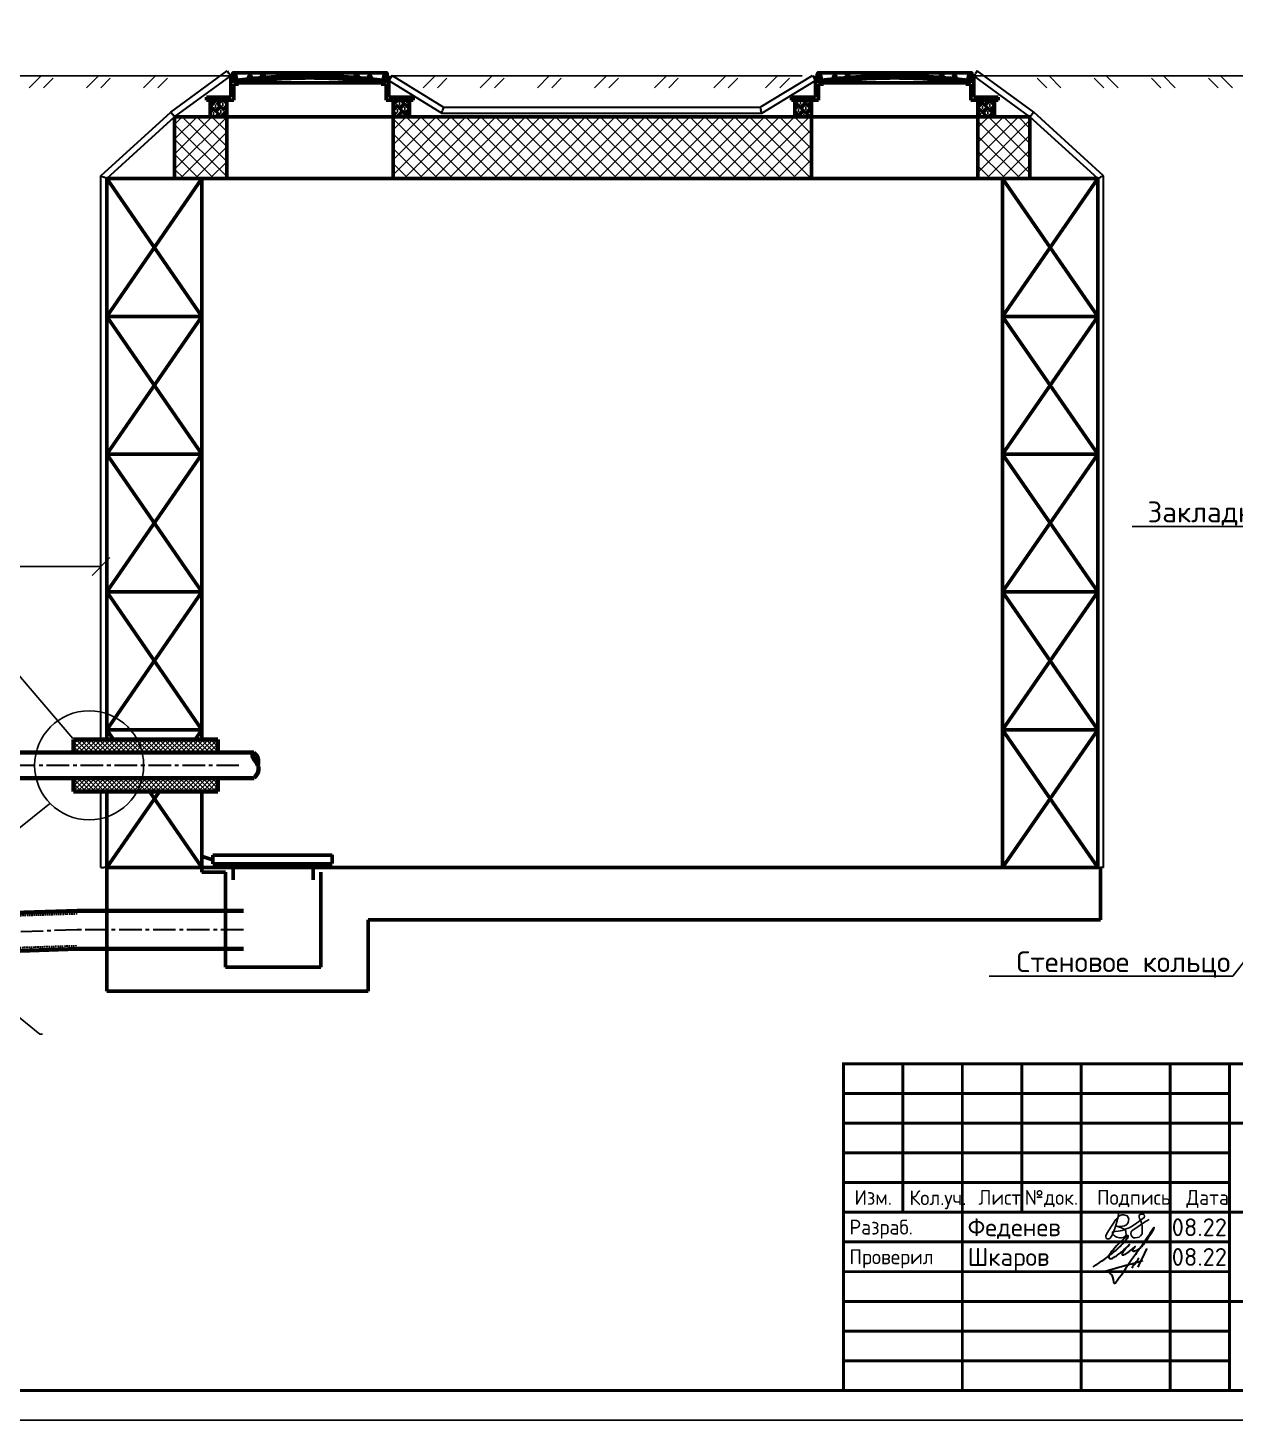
# Model space of a CAD drawing. Header units: millimetres. Extents: x 1601 to 14530, y 1157 to 12625.
# Drawn here: x 10228 to 10431.3, y 2825.6 to 3060 of the extents above; entities that cross this region are included whole.
import ezdxf
from ezdxf import colors
from ezdxf.entities.mleader import LeaderData, LeaderLine
from ezdxf.enums import TextEntityAlignment as Align
from ezdxf.math import Vec2, Vec3

# ---------------------------------------------------------------- set-up
doc = ezdxf.new("R2010")
doc.units = ezdxf.units.MM
doc.linetypes.add('HIDDEN', pattern=[0.375, 0.25, -0.125])
doc.linetypes.add('осевая2', pattern=[28.575, 19.05, -3.175, 3.175, -3.175])
for name, color, linetype, lineweight in [('Осевая', 2, 'осевая2', 30), ('Основной', 1, 'Continuous', 60), ('Размер 3.5', 250, 'Continuous', 35), ('Размерный', 4, 'Continuous', 30), ('Размеры на чертеже', 250, 'Continuous', 25), ('Тонкие', 5, 'Continuous', 30)]:
    doc.layers.add(name, color=color, linetype=linetype, lineweight=lineweight)
doc.layers.add('рамка', color=7, linetype='Continuous')
doc.styles.add('-ISOCPEUR-', font='isocpeur.TTF')
doc.styles.add('GOST', font='GOST Common.ttf')
doc.dimstyles.new('Копия М 1 к 25', dxfattribs={"dimtxt": 3.5, "dimasz": 3, "dimexe": 1.25, "dimexo": 0, "dimgap": 1, "dimtad": 1, "dimdec": 0, "dimlfac": 25, "dimzin": 0, "dimdsep": 46, "dimtxsty": 'GOST', "dimblk": 'OBLIQUE', "dimcen": 5, "dimclrd": 256, "dimclre": 256, "dimclrt": 256, "dimazin": 2, "dimtfac": 1, "dimtdec": 0, "dimtmove": 0, "dimatfit": 3, "dimldrblk": 'NONE', "dimfxl": 1.25, "dimtolj": 1, "dimtzin": 0, "dimlwd": -1, "dimlwe": -1, "dimarcsym": 2})
pattern_1 = [(45, (6063.86724, -1387.85816), (0.336759605, 1.234785217), [1.5875, -0.3175, 0, -0.3175])]
pattern_2 = [(45, (5961.46724, -1387.85816), (-0.449012806, 0.449012806), [])]

# ---------------------------------------------------------------- blocks, each defined once
blk = doc.blocks.new('_Oblique')
at = {"color": 0, "linetype": 'ByBlock', "lineweight": -2}
blk.add_line((-0.5, -0.5), (0.5, 0.5), dxfattribs=at)
blk = doc.blocks.new('*D188')
at = {"transparency": 16777216}
for p, q in [((10098.46, 2931.21), (10098.46, 2970.58)), ((10240.35, 2940.22), (10240.35, 2970.58)), ((10098.46, 2969.33), (10240.35, 2969.33))]:
    blk.add_line(p, q, dxfattribs=at)
at = {"layer": 'Defpoints', "color": 0, "transparency": 16777216}
for p in [(10240.35, 2969.33), (10240.35, 2940.22), (10098.46, 2931.21)]:
    blk.add_point(p, dxfattribs=at)
at = {"transparency": 16777216, "xscale": 3, "yscale": 3, "zscale": 3, "rotation": 180}
blk.add_blockref('_Oblique', (10098.46, 2969.33), dxfattribs=at)
at = {"transparency": 16777216, "xscale": 3, "yscale": 3, "zscale": 3}
blk.add_blockref('_Oblique', (10240.35, 2969.33), dxfattribs=at)
at = {"transparency": 16777216, "insert": (10169.41, 2972.08), "char_height": 3.5, "attachment_point": 5, "style": 'GOST'}
blk.add_mtext('\\A1;2500-3000 мм.', dxfattribs=at)
blk = doc.blocks.new('_None')
blk = doc.blocks.new('подпись')
at = {"lineweight": 30}
for points in [[(-0.82, -1.23), (-0.21, -0.8), (0.43, -0.36), (0.86, -0.08), (1.32, 0.25), (2, 0.77), (2.8, 1.4), (3.27, 1.83), (3.84, 2.36), (4.46, 3.07), (5.01, 3.73), (5.08, 3.95), (5.01, 4.03), (4.91, 4), (4.76, 3.88), (4.33, 3.49), (3.4, 2.58), (2.34, 1.43), (1.83, 0.48), (1.87, 0.23), (1.99, 0.16), (2.17, 0.16), (2.41, 0.25), (3.02, 0.6), (3.71, 1.09), (4.34, 1.62), (5.32, 2.55), (4.75, 1.98), (4.27, 1.36), (4.08, 1.05), (4.07, 0.85), (4.11, 0.78), (4.25, 0.78), (4.42, 0.84), (4.78, 1.05), (5.16, 1.3), (5.47, 1.51), (5.72, 1.73), (6.05, 1.99), (6.23, 2.18), (5.94, 1.88), (5.8, 1.63), (5.8, 1.5), (5.89, 1.44), (6.13, 1.46), (6.57, 1.6), (6.9, 1.79), (7.5, 2.39), (8.04, 3.08), (8.61, 3.92), (9.15, 4.76), (9.43, 5.33), (8, 3.26), (6.29, 0.88), (3.58, -3.07), (3.05, -3.8), (2.85, -4.05), (2.49, -2.98), (2.12, -2.39), (1.3, -1.96), (1.02, -2.03), (2.91, -1.44), (4.7, -0.96), (7.51, -0.15)], [(6.86, 0.23), (5.67, -1.43)], [(8.19, 1.85), (6.68, -1.27)]]:
    blk.add_spline(points, degree=3, dxfattribs=at)
blk = doc.blocks.new('Подпись Леха')
at = {"layer": 'рамка'}
blk.add_blockref('подпись', (2.7, 0.11), dxfattribs=at)

msp = doc.modelspace()

# ---------------------------------------------------------------- hatches: boundary and pattern name
at = {"lineweight": 50}
h = msp.add_hatch(dxfattribs=at)
h.set_pattern_fill('ANSI31', scale=0.2)
h.set_pattern_definition(pattern_2)
h.paths.add_polyline_path([(10275.5299, 3051.5863, -0.02800707), (10288.1865, 3050.7476), (10288.522, 3052.4251), (10288.0944, 3052.4251), (10287.8515, 3051.2106, 0.0045535), (10285.7924, 3051.4372), (10285.8345, 3051.8545, 0.00091844), (10285.4172, 3051.8958), (10285.3751, 3051.4786, 0.00388307), (10283.6156, 3051.6357), (10283.6463, 3052.0133), (10283.6021, 3052.0576, 0.00081395), (10283.2316, 3052.087), (10283.1975, 3051.669, 0.00704564), (10279.9988, 3051.8725), (10280.0196, 3052.2914, 0.00091844), (10279.6007, 3052.3113), (10279.5799, 3051.8925, 0.0089374), (10275.5256, 3052.0057, 0.00889737), (10271.4798, 3051.8925), (10271.4591, 3052.3113, 0.00091844), (10271.0402, 3052.2914), (10271.0609, 3051.8725, 0.00704564), (10267.8622, 3051.669), (10267.8281, 3052.087, 0.00091844), (10267.4101, 3052.0537), (10267.4442, 3051.6357, 0.00388307), (10265.6847, 3051.4786), (10265.6426, 3051.8958, 0.00091844), (10265.2252, 3051.8545), (10265.2673, 3051.4372, 0.0045535), (10263.2083, 3051.2106), (10262.9654, 3052.4251), (10262.5377, 3052.4251), (10262.8732, 3050.7476, -0.02800707)])
h = msp.add_hatch(dxfattribs=at)
h.set_pattern_fill('ANSI31', scale=0.2)
h.set_pattern_definition(pattern_2)
h.paths.add_polyline_path([(10373.9988, 3051.5863, 0.02800707), (10361.3421, 3050.7476), (10361.0066, 3052.4251), (10361.4343, 3052.4251), (10361.6772, 3051.2106, -0.0045535), (10363.7363, 3051.4372), (10363.6942, 3051.8545, -0.00091844), (10364.1115, 3051.8958), (10364.1536, 3051.4786, -0.00388307), (10365.9131, 3051.6357), (10365.8823, 3052.0133), (10365.9266, 3052.0576, -0.00081395), (10366.2971, 3052.087), (10366.3312, 3051.669, -0.00704564), (10369.5298, 3051.8725), (10369.5091, 3052.2914, -0.00091844), (10369.928, 3052.3113), (10369.9487, 3051.8925, -0.0089374), (10374.0031, 3052.0057, -0.00889737), (10378.0489, 3051.8925), (10378.0696, 3052.3113, -0.00091844), (10378.4885, 3052.2914), (10378.4678, 3051.8725, -0.00704564), (10381.6665, 3051.669), (10381.7005, 3052.087, -0.00091844), (10382.1186, 3052.0537), (10382.0845, 3051.6357, -0.00388307), (10383.844, 3051.4786), (10383.8861, 3051.8958, -0.00091844), (10384.3034, 3051.8545), (10384.2613, 3051.4372, -0.0045535), (10386.3204, 3051.2106), (10386.5633, 3052.4251), (10386.991, 3052.4251), (10386.6555, 3050.7476, 0.02800707)])
h = msp.add_hatch(dxfattribs=at)
h.set_pattern_fill('ANSI36', scale=0.2)
h.set_pattern_definition(pattern_1)
h.paths.add_polyline_path([(10258.7303, 3045.0321), (10261.5303, 3045.0321), (10261.5303, 3047.8321), (10258.7303, 3047.8321)])
h.paths.add_polyline_path([(10292.3303, 3045.0321), (10292.3303, 3047.8321), (10289.5303, 3047.8321), (10289.5303, 3045.0321)])
h = msp.add_hatch(dxfattribs=at)
h.set_pattern_fill('ANSI36', scale=0.2)
h.set_pattern_definition(pattern_1)
h.paths.add_polyline_path([(10390.7984, 3045.0321), (10387.9984, 3045.0321), (10387.9984, 3047.8321), (10390.7984, 3047.8321)])
h.paths.add_polyline_path([(10357.1984, 3045.0321), (10357.1984, 3047.8321), (10359.9984, 3047.8321), (10359.9984, 3045.0321)])
h = msp.add_hatch()
h.set_pattern_fill('ANSI37', scale=0.56)
h.paths.add_polyline_path([(10261.5303, 3045.0321), (10258.7303, 3045.0321), (10252.7643, 3045.0366), (10252.7643, 3034.6366), (10261.5303, 3034.6366)])
h.paths.add_polyline_path([(10359.9984, 3045.0321), (10357.1984, 3045.0321), (10292.3303, 3045.0349), (10292.3303, 3045.0321), (10289.5303, 3045.0321), (10289.5303, 3034.6366), (10359.9984, 3034.6366)])
h.paths.add_polyline_path([(10396.7643, 3045.0366), (10390.7984, 3045.0366), (10390.7984, 3045.0321), (10387.9984, 3045.0321), (10387.9984, 3034.6366), (10396.7643, 3034.6366)])
h = msp.add_hatch()
h.set_pattern_fill('ANSI37', scale=0.174)
h.set_pattern_definition([(45, (-8471.07, -1955.1319), (-0.390641141, 0.390641141), []), (135, (-8471.07, -1955.1319), (-0.390641141, -0.390641141), [])])
h.paths.add_polyline_path([(10235.7432, 2940.2169), (10235.7432, 2937.9969), (10260.0447, 2937.9969), (10260.0447, 2940.2169)])
h.paths.add_polyline_path([(10260.0447, 2931.4569), (10260.0447, 2933.6769), (10235.7432, 2933.6769), (10235.7432, 2931.4569)])

# ---------------------------------------------------------------- linework, layer by layer
at = {"color": 7, "lineweight": 50}
for p, q in [((10288.0944, 3052.4251), (10262.9654, 3052.4251)), ((10361.4343, 3052.4251), (10386.5633, 3052.4251)), ((10262.6103, 3051.9476), (10262.2103, 3051.9476)), ((10262.2103, 3051.9476), (10262.2103, 3048.3476)), ((10262.7103, 3050.7476), (10262.6103, 3051.9476)), ((10262.7103, 3050.7476), (10263.5303, 3050.7476)), ((10263.5303, 3050.5476), (10262.7103, 3050.5476)), ((10262.7103, 3050.5476), (10262.7103, 3047.8321)), ((10263.5303, 3050.7476), (10263.5303, 3050.5476)), ((10287.5303, 3050.7476), (10287.5303, 3050.5476)), ((10287.5303, 3050.7476), (10288.3503, 3050.7476)), ((10287.5303, 3050.5476), (10288.3503, 3050.5476)), ((10288.3503, 3050.7476), (10288.4503, 3051.9476)), ((10288.3503, 3050.5476), (10288.3503, 3047.8321)), ((10288.8503, 3051.9476), (10288.4503, 3051.9476)), ((10288.8503, 3051.9476), (10288.8503, 3048.3476)), ((10360.6784, 3051.9476), (10360.6784, 3048.3476)), ((10360.6784, 3051.9476), (10361.0784, 3051.9476)), ((10361.1784, 3050.7476), (10361.0784, 3051.9476)), ((10361.9984, 3050.7476), (10361.1784, 3050.7476)), ((10361.9984, 3050.5476), (10361.1784, 3050.5476)), ((10361.1784, 3050.5476), (10361.1784, 3047.8321)), ((10361.9984, 3050.7476), (10361.9984, 3050.5476)), ((10385.9984, 3050.7476), (10385.9984, 3050.5476)), ((10386.8184, 3050.7476), (10385.9984, 3050.7476)), ((10385.9984, 3050.5476), (10386.8184, 3050.5476)), ((10386.8184, 3050.7476), (10386.9184, 3051.9476)), ((10386.8184, 3050.5476), (10386.8184, 3047.8321)), ((10386.9184, 3051.9476), (10387.3184, 3051.9476)), ((10387.3184, 3051.9476), (10387.3184, 3048.3476)), ((10258.1279, 3047.8321), (10258.1288, 3048.3546)), ((10258.1279, 3047.8321), (10262.7103, 3047.8321)), ((10262.2103, 3048.3476), (10258.1288, 3048.3546)), ((10261.5303, 3034.6321), (10261.5303, 3047.8321)), ((10288.3503, 3047.8321), (10292.9279, 3047.8321)), ((10288.8503, 3048.3476), (10292.9317, 3048.3546)), ((10289.5303, 3034.6321), (10289.5303, 3047.8321)), ((10292.9278, 3047.8321), (10292.9269, 3048.3546)), ((10360.6784, 3048.3476), (10356.5969, 3048.3546)), ((10361.1784, 3047.8321), (10356.6008, 3047.8321)), ((10356.6009, 3047.8321), (10356.6018, 3048.3546)), ((10359.9984, 3034.6321), (10359.9984, 3047.8321)), ((10391.4008, 3047.8321), (10386.8184, 3047.8321)), ((10387.3184, 3048.3476), (10391.3999, 3048.3546)), ((10387.9984, 3034.6321), (10387.9984, 3047.8321)), ((10391.4008, 3047.8321), (10391.3999, 3048.3546)), ((10252.7643, 3045.0366), (10396.7643, 3045.0366)), ((10241.3525, 3034.6308), (10241.3525, 3011.4309)), ((10241.3525, 3011.4309), (10257.3525, 3034.6308)), ((10241.3525, 3034.6308), (10257.3525, 3011.4309)), ((10241.3525, 3034.6308), (10257.3525, 3034.6308)), ((10257.3525, 3034.6308), (10257.3524, 3011.4311)), ((10408.1762, 3011.4309), (10392.1762, 3034.6308)), ((10408.1762, 3034.6308), (10392.1762, 3011.4309)), ((10408.1762, 3034.6308), (10392.1762, 3034.6308)), ((10392.1762, 3034.6308), (10392.1763, 3011.4311)), ((10408.1762, 3034.6308), (10408.1762, 3011.4309)), ((10241.3525, 3011.4328), (10241.3525, 2988.233)), ((10241.3525, 2988.233), (10257.3525, 3011.4328)), ((10241.3525, 3011.4328), (10257.3525, 2988.233)), ((10241.3525, 3011.4328), (10257.3525, 3011.4328)), ((10241.3525, 3011.4306), (10257.3525, 3011.4308)), ((10241.3528, 3011.431), (10257.3528, 3011.4311)), ((10257.3525, 3011.4328), (10257.3524, 2988.2331)), ((10408.1758, 3011.431), (10392.1758, 3011.4311)), ((10408.1762, 2988.233), (10392.1762, 3011.4328)), ((10408.1762, 3011.4328), (10392.1762, 2988.233)), ((10408.1762, 3011.4328), (10392.1762, 3011.4328)), ((10392.1762, 3011.4328), (10392.1763, 2988.2331)), ((10408.1762, 3011.4306), (10392.1762, 3011.4308)), ((10408.1762, 3011.4328), (10408.1762, 2988.233)), ((10241.3525, 2988.2349), (10241.3525, 2965.035)), ((10241.3525, 2965.035), (10257.3525, 2988.2349)), ((10241.3525, 2988.2349), (10257.3525, 2965.035)), ((10241.3525, 2988.2349), (10257.3525, 2988.2349)), ((10241.3525, 2988.2327), (10257.3525, 2988.2328)), ((10241.3528, 2988.233), (10257.3528, 2988.2331)), ((10257.3525, 2988.2349), (10257.3524, 2965.0352)), ((10408.1758, 2988.233), (10392.1758, 2988.2331)), ((10408.1762, 2965.035), (10392.1762, 2988.2349)), ((10408.1762, 2988.2349), (10392.1762, 2965.035)), ((10408.1762, 2988.2349), (10392.1762, 2988.2349)), ((10392.1762, 2988.2349), (10392.1763, 2965.0352)), ((10408.1762, 2988.2327), (10392.1762, 2988.2328)), ((10408.1762, 2988.2349), (10408.1762, 2965.035)), ((10241.3519, 2965.036), (10241.3519, 2941.8361)), ((10241.3519, 2941.8361), (10257.3519, 2965.036)), ((10241.3519, 2965.036), (10257.3519, 2941.8361)), ((10241.3519, 2965.036), (10257.3519, 2965.036)), ((10241.3525, 2965.0347), (10257.3525, 2965.0349)), ((10241.3528, 2965.035), (10257.3528, 2965.0352)), ((10257.3519, 2965.036), (10257.3517, 2941.8363)), ((10408.1758, 2965.035), (10392.1758, 2965.0352)), ((10408.1762, 2965.0347), (10392.1762, 2965.0349)), ((10408.1768, 2941.8361), (10392.1768, 2965.036)), ((10408.1768, 2965.036), (10392.1768, 2941.8361)), ((10408.1768, 2965.036), (10392.1768, 2965.036)), ((10392.1768, 2965.036), (10392.1769, 2941.8363)), ((10408.1768, 2965.036), (10408.1768, 2941.8361)), ((10241.3519, 2941.8358), (10257.3519, 2941.836)), ((10241.3522, 2941.8361), (10257.3522, 2941.8363)), ((10241.3525, 2941.8371), (10241.3525, 2940.2169)), ((10241.3525, 2941.8371), (10242.4699, 2940.2169)), ((10241.3525, 2941.8371), (10257.3525, 2941.8371)), ((10256.2352, 2940.2169), (10257.3525, 2941.8371)), ((10257.3525, 2941.8371), (10257.3525, 2940.2169)), ((10408.1762, 2918.6372), (10392.1762, 2941.8371)), ((10408.1762, 2941.8371), (10392.1762, 2918.6372)), ((10408.1762, 2941.8371), (10392.1762, 2941.8371)), ((10392.1762, 2941.8371), (10392.1763, 2918.6374)), ((10408.1765, 2941.8361), (10392.1765, 2941.8363)), ((10408.1768, 2941.8358), (10392.1768, 2941.836)), ((10408.1762, 2941.8371), (10408.1762, 2918.6372)), ((10241.3525, 2918.6372), (10250.1937, 2931.4569)), ((10241.3525, 2931.4569), (10241.3525, 2918.6372)), ((10248.5113, 2931.4569), (10257.3525, 2918.6372)), ((10257.3525, 2931.4569), (10257.3524, 2918.6374)), ((10259.1875, 2920.7456), (10279.2793, 2920.7456)), ((10259.1875, 2919.2767), (10259.1875, 2920.7456)), ((10259.1875, 2919.2767), (10279.2793, 2919.2767)), ((10262.6178, 2919.2767), (10262.6178, 2916.5837)), ((10276.094, 2919.2767), (10276.094, 2916.5837)), ((10279.2793, 2920.7594), (10279.2793, 2919.2906)), ((10241.3525, 2918.6369), (10257.3525, 2918.6371)), ((10241.3525, 2918.6369), (10257.3525, 2918.6371)), ((10241.3525, 2918.6369), (10241.3525, 2897.8371)), ((10257.3526, 2918.6368), (10241.3526, 2918.6369)), ((10241.3528, 2918.6372), (10257.3528, 2918.6374)), ((10257.3525, 2917.8371), (10257.3525, 2918.6371)), ((10257.3525, 2917.8371), (10261.3525, 2917.8371)), ((10261.3525, 2901.8371), (10261.3525, 2917.8371)), ((10277.3525, 2917.8371), (10277.3525, 2901.8371)), ((10408.1758, 2918.6372), (10392.1758, 2918.6374)), ((10408.1762, 2918.6369), (10392.1762, 2918.6371)), ((10408.6259, 2909.8371), (10408.6259, 2918.6369)), ((10285.3525, 2909.8371), (10285.3525, 2897.8371)), ((10285.3525, 2909.8371), (10408.6259, 2909.8371)), ((10277.3525, 2901.8371), (10261.3525, 2901.8371)), ((10285.3525, 2897.8371), (10241.3525, 2897.8371))]:
    msp.add_line(p, q, dxfattribs=at)
msp.add_line((10252.7643, 3034.6366), (10252.7643, 3045.0366))
msp.add_lwpolyline([(9961.3843, 3245.5891), (10555.3843, 3245.5891), (10555.3843, 2825.5891), (9961.3843, 2825.5891)], close=True)
at = {"const_width": 0.5}
msp.add_lwpolyline([(9981.3843, 3240.5891), (10550.3843, 3240.5891), (10550.3843, 2830.5891), (9981.3843, 2830.5891)], close=True, dxfattribs=at)
at = {"color": 7, "lineweight": 50}
for points in [[(10288.1865, 3050.7476), (10288.522, 3052.4251), (10288.0944, 3052.4251), (10287.8515, 3051.2106, 0.0045535), (10285.7924, 3051.4372), (10285.8345, 3051.8545, 0.00091844), (10285.4172, 3051.8958), (10285.3751, 3051.4786, 0.00388307), (10283.6156, 3051.6357), (10283.6496, 3052.0537, 0.00091844), (10283.2316, 3052.087), (10283.1975, 3051.669, 0.00704564), (10279.9988, 3051.8725), (10280.0196, 3052.2914, 0.00091844), (10279.6007, 3052.3113), (10279.5799, 3051.8925, 0.0089374), (10275.5256, 3052.0057, 0.00889737), (10271.4798, 3051.8925), (10271.4591, 3052.3113, 0.00091844), (10271.0402, 3052.2914), (10271.0609, 3051.8725, 0.00704564), (10267.8622, 3051.669), (10267.8281, 3052.087, 0.00091844), (10267.4101, 3052.0537), (10267.4442, 3051.6357, 0.00388307), (10265.6847, 3051.4786), (10265.6426, 3051.8958, 0.00091844), (10265.2252, 3051.8545), (10265.2673, 3051.4372, 0.0045535), (10263.2083, 3051.2106), (10262.9654, 3052.4251), (10262.5377, 3052.4251), (10262.8732, 3050.7476)], [(10361.3421, 3050.7476), (10361.0066, 3052.4251), (10361.4343, 3052.4251), (10361.6772, 3051.2106, -0.0045535), (10363.7363, 3051.4372), (10363.6942, 3051.8545, -0.00091844), (10364.1115, 3051.8958), (10364.1536, 3051.4786, -0.00388307), (10365.9131, 3051.6357), (10365.879, 3052.0537, -0.00091844), (10366.2971, 3052.087), (10366.3312, 3051.669, -0.00704564), (10369.5298, 3051.8725), (10369.5091, 3052.2914, -0.00091844), (10369.928, 3052.3113), (10369.9487, 3051.8925, -0.0089374), (10374.0031, 3052.0057, -0.00889737), (10378.0489, 3051.8925), (10378.0696, 3052.3113, -0.00091844), (10378.4885, 3052.2914), (10378.4678, 3051.8725, -0.00704564), (10381.6665, 3051.669), (10381.7005, 3052.087, -0.00091844), (10382.1186, 3052.0537), (10382.0845, 3051.6357, -0.00388307), (10383.844, 3051.4786), (10383.8861, 3051.8958, -0.00091844), (10384.3034, 3051.8545), (10384.2613, 3051.4372, -0.0045535), (10386.3204, 3051.2106), (10386.5633, 3052.4251), (10386.991, 3052.4251), (10386.6555, 3050.7476)]]:
    msp.add_lwpolyline(points, format="xyb", dxfattribs=at)
for points in [[(10262.8732, 3050.7476), (10275.5299, 3050.7476), (10288.1865, 3050.7476, 0.02800707), (10275.5299, 3051.5863, 0.02800707)], [(10386.6555, 3050.7476), (10373.9988, 3050.7476), (10361.3421, 3050.7476, -0.02800707), (10373.9988, 3051.5863, -0.02800707)]]:
    msp.add_lwpolyline(points, format="xyb", close=True, dxfattribs=at)
for points in [[(10261.5303, 3045.0321), (10258.7303, 3045.0321), (10258.7303, 3047.8321), (10262.7103, 3047.8321)], [(10288.3503, 3047.8321), (10292.3303, 3047.8321), (10292.3303, 3045.0321), (10289.5303, 3045.0321)], [(10361.1784, 3047.8321), (10357.1984, 3047.8321), (10357.1984, 3045.0321), (10359.9984, 3045.0321)], [(10387.9984, 3045.0321), (10390.7984, 3045.0321), (10390.7984, 3047.8321), (10386.8184, 3047.8321)], [(10241.3532, 2940.2169), (10241.3532, 3034.6366), (10408.1755, 3034.6366), (10408.1755, 2918.6369), (10241.3532, 2918.6369), (10241.3532, 2931.4569)], [(10257.3052, 2920.5676), (10259.3229, 2919.863)]]:
    msp.add_lwpolyline(points, dxfattribs=at)
msp.add_lwpolyline([(10252.7643, 3045.0366), (10396.7643, 3045.0366), (10396.7643, 3034.6366), (10252.7643, 3034.6366)], close=True, dxfattribs=at)
at = {"const_width": 0.5}
for points in [[(10365.3843, 2830.5891), (10365.3843, 2885.5891), (10550.3843, 2885.5891)], [(10375.3843, 2885.5891), (10375.3843, 2860.5891)], [(10385.3843, 2885.5891), (10385.3843, 2830.5891)], [(10395.3843, 2885.5891), (10395.3843, 2860.5891)], [(10405.3843, 2885.5891), (10405.3843, 2830.5891)], [(10420.3843, 2885.5891), (10420.3843, 2830.5891)], [(10430.3843, 2885.5891), (10430.3843, 2830.5891)], [(10365.3843, 2880.5891), (10430.3843, 2880.5891)], [(10365.3843, 2875.5891), (10430.3843, 2875.5891)], [(10430.3843, 2875.5891), (10550.3843, 2875.5891)], [(10365.3843, 2870.5891), (10430.3843, 2870.5891)], [(10365.3843, 2865.5891), (10430.3843, 2865.5891)], [(10365.3843, 2860.5891), (10550.3843, 2860.5891)], [(10365.3843, 2855.5891), (10430.3843, 2855.5891)], [(10365.3843, 2850.5891), (10430.3843, 2850.5891)], [(10365.3843, 2845.5891), (10430.3843, 2845.5891)], [(10430.3843, 2845.5891), (10550.3843, 2845.5891)], [(10365.3843, 2840.5891), (10430.3843, 2840.5891)], [(10365.3843, 2835.5891), (10430.3843, 2835.5891)]]:
    msp.add_lwpolyline(points, dxfattribs=at)
msp.add_lwpolyline([(10411.6991, 2860.3375), (10411.5989, 2859.8159), (10411.3903, 2858.9588), (10411.0735, 2857.8778), (10410.6095, 2856.7172), (10410.2907, 2856.2463), (10410.0972, 2856.1471), (10409.9035, 2856.1229), (10409.7146, 2856.1471), (10409.6177, 2856.2585), (10409.5693, 2856.4424), (10409.5741, 2856.6506), (10409.671, 2856.912), (10409.9743, 2857.4716), (10411.2483, 2859.3859), (10411.7448, 2859.9596), (10412.1946, 2860.1535), (10412.5748, 2860.1457), (10413.1411, 2859.9829), (10413.4049, 2859.5099), (10413.3816, 2859.1222), (10413.3243, 2858.8593), (10413.2079, 2858.675), (10413.004, 2858.4906), (10412.6933, 2858.3354), (10412.3343, 2858.2336), (10412.0236, 2858.1753), (10411.7566, 2858.185), (10411.4994, 2858.1944), (10411.2616, 2858.3063), (10411.2041, 2858.3232), (10411.4599, 2858.213), (10411.6669, 2858.1238), (10411.8586, 2858.0558), (10412.1788, 2857.9644), (10412.4044, 2857.8577), (10412.614, 2857.7586), (10412.752, 2857.6627), (10412.9035, 2857.3921), (10412.9269, 2857.1422), (10412.9501, 2856.8945), (10412.8956, 2856.6502), (10412.7003, 2856.4316), (10412.4581, 2856.3222), (10412.1611, 2856.291), (10411.872, 2856.3066), (10411.6284, 2856.3198), (10411.4033, 2856.4237), (10411.165, 2856.5338), (10410.9816, 2856.6184), (10410.8719, 2856.7205), (10410.7334, 2856.8495), (10410.6493, 2857.0605), (10410.6541, 2857.251), (10410.7666, 2857.3145), (10411.099, 2857.3487), (10411.5994, 2857.4002), (10412.0083, 2857.4855), (10412.3012, 2857.5466), (10412.5509, 2857.6565), (10412.9859, 2857.8129), (10413.4601, 2857.9741), (10413.8219, 2858.1451), (10414.0225, 2858.2872), (10414.3207, 2858.4982), (10414.7194, 2858.7805), (10415.1029, 2859.0519), (10415.4004, 2859.2625), (10415.7648, 2859.5204), (10416.0192, 2859.7005), (10416.0718, 2859.9444), (10416.0171, 2860.1477), (10415.845, 2860.2571), (10415.5947, 2860.2727), (10415.3444, 2860.2415), (10415.1929, 2860.1484), (10415.1391, 2859.9674), (10415.1684, 2859.767), (10415.2419, 2859.5468), (10415.418, 2859.1507), (10415.6088, 2858.6029), (10415.6578, 2858.3388), (10415.6724, 2858.0209), (10415.6891, 2857.2841), (10415.6421, 2856.9473), (10415.3991, 2856.6261), (10415.1561, 2856.4146), (10414.8427, 2856.3206), (10414.4978, 2856.2736), (10414.1921, 2856.3128), (10413.957, 2856.4616), (10413.8316, 2856.7201), (10413.761, 2857.0178), (10413.8002, 2857.2998), (10413.9648, 2857.5191), (10415.1091, 2858.2554), (10415.5402, 2858.5609), (10416.3475, 2859.0858), (10416.8215, 2859.3939)])
at = {"layer": 'Осевая', "ltscale": 0.2}
for p, q in [((10263.5938, 2935.8369), (10226.7743, 2935.8369)), ((10236.3661, 2908.1274), (10092.4143, 2903.5867)), ((10264.3661, 2908.1274), (10236.3661, 2908.1274))]:
    msp.add_line(p, q, dxfattribs=at)
at = {"layer": 'Основной'}
for p, q in [((10260.0447, 2940.2169), (10235.7432, 2940.2169)), ((10235.7432, 2940.2169), (10235.7432, 2937.9969)), ((10260.0447, 2940.2169), (10260.0447, 2937.9969)), ((10266.0975, 2937.9969), (10226.7743, 2937.9969)), ((10266.1272, 2933.6769), (10226.7743, 2933.6769)), ((10235.7432, 2933.6769), (10235.7432, 2931.4569)), ((10260.0447, 2933.6769), (10260.0447, 2931.4569)), ((10260.0447, 2931.4569), (10235.7432, 2931.4569)), ((10236.3661, 2911.3274), (10092.4143, 2906.7867)), ((10264.3661, 2911.3274), (10236.3661, 2911.3274)), ((10236.3661, 2904.9274), (10092.4588, 2900.3748)), ((10264.3661, 2904.9274), (10236.3661, 2904.9274))]:
    msp.add_line(p, q, dxfattribs=at)
for points in [[(10266.1272, 2933.6769), (10266.9083, 2935.1193), (10266.67, 2936.0771), (10265.9341, 2937.7969), (10266.0975, 2937.9969)], [(10266.0975, 2937.9969), (10266.7027, 2937.2966), (10266.8318, 2936.3463), (10266.7679, 2935.8968)]]:
    msp.add_spline(points, degree=3, dxfattribs=at)
at = {"layer": 'Размеры на чертеже'}
for p, q in [((10213.7048, 3051.9476), (10262.2103, 3051.9476)), ((10289.6368, 3051.9476), (10358.4458, 3051.9476)), ((10435.8239, 3051.9476), (10387.3184, 3051.9476))]:
    msp.add_line(p, q, dxfattribs=at)
at = {"layer": 'Тонкие'}
for p, q in [((10252.1305, 3045.8119), (10261.6198, 3052.7546)), ((10261.6198, 3052.7546), (10261.915, 3052.3511)), ((10262.2103, 3051.9476), (10261.915, 3052.3511)), ((10387.3184, 3051.9476), (10387.6136, 3052.3511)), ((10387.9089, 3052.7546), (10387.6136, 3052.3511)), ((10397.3982, 3045.8119), (10387.9089, 3052.7546)), ((10252.7643, 3045.0366), (10262.2103, 3051.9476)), ((10288.8503, 3051.1327), (10289.1114, 3051.5591)), ((10288.8503, 3051.1327), (10297.7491, 3045.682)), ((10289.3726, 3051.9855), (10289.1114, 3051.5591)), ((10289.3726, 3051.9855), (10298.0311, 3046.682)), ((10351.3339, 3046.6716), (10360.1624, 3051.9893)), ((10351.6117, 3045.6715), (10360.6784, 3051.1327)), ((10360.1624, 3051.9893), (10360.4204, 3051.561)), ((10360.6784, 3051.1327), (10360.4204, 3051.561)), ((10396.7643, 3045.0366), (10387.3184, 3051.9476)), ((10240.3532, 3035.0782), (10252.1305, 3045.8119)), ((10252.1305, 3045.8119), (10252.4474, 3045.4243)), ((10252.7643, 3045.0366), (10252.4474, 3045.4243)), ((10297.7491, 3045.682), (10297.8901, 3046.182)), ((10297.7491, 3045.682), (10351.6117, 3045.6715)), ((10298.0311, 3046.682), (10297.8901, 3046.182)), ((10298.0311, 3046.682), (10351.3339, 3046.6716)), ((10351.3339, 3046.6716), (10351.4728, 3046.1716)), ((10351.6117, 3045.6715), (10351.4728, 3046.1716)), ((10396.7643, 3045.0366), (10397.0813, 3045.4243)), ((10397.3982, 3045.8119), (10397.0813, 3045.4243)), ((10409.1755, 3035.0782), (10397.3982, 3045.8119)), ((10241.3532, 3034.6366), (10252.7643, 3045.0366)), ((10408.1755, 3034.6366), (10396.7643, 3045.0366)), ((10240.3532, 2940.2169), (10240.3532, 3035.0782)), ((10240.3532, 3035.0782), (10240.8532, 3034.8574)), ((10241.3532, 3034.6366), (10240.8532, 3034.8574)), ((10241.3532, 2940.2169), (10241.3532, 3034.6366)), ((10408.1755, 3034.6366), (10408.6755, 3034.8574)), ((10408.1755, 2918.6369), (10408.1755, 3034.6366)), ((10409.1755, 3035.0782), (10408.6755, 3034.8574)), ((10409.1755, 2918.6369), (10409.1755, 3035.0782)), ((10240.3532, 2940.2169), (10240.8532, 2940.2169)), ((10241.3532, 2940.2169), (10240.8532, 2940.2169)), ((10240.3532, 2918.6369), (10240.3532, 2931.4569)), ((10240.3532, 2931.4569), (10240.8532, 2931.4569)), ((10241.3532, 2931.4569), (10240.8532, 2931.4569)), ((10241.3532, 2918.6369), (10241.3532, 2931.4569)), ((10240.3532, 2918.6369), (10240.8532, 2918.6369)), ((10241.3532, 2918.6369), (10240.8532, 2918.6369)), ((10408.1755, 2918.6369), (10408.6755, 2918.6369)), ((10409.1755, 2918.6369), (10408.6755, 2918.6369))]:
    msp.add_line(p, q, dxfattribs=at)
at = {"layer": 'Тонкие', "lineweight": 20}
for p, q in [((10228.2957, 3049.9461), (10230.2972, 3051.9476)), ((10230.7005, 3049.9461), (10232.3038, 3051.5493)), ((10237.9151, 3049.9461), (10239.9166, 3051.9476)), ((10237.9151, 3049.9461), (10239.9166, 3051.9476)), ((10237.9151, 3049.9461), (10239.9166, 3051.9476)), ((10240.32, 3049.9461), (10241.9232, 3051.5493)), ((10240.32, 3049.9461), (10241.9232, 3051.5493)), ((10240.32, 3049.9461), (10241.9232, 3051.5493)), ((10247.5346, 3049.9461), (10249.5361, 3051.9476)), ((10247.5346, 3049.9461), (10249.5361, 3051.9476)), ((10249.9394, 3049.9461), (10251.5427, 3051.5493)), ((10249.9394, 3049.9461), (10251.5427, 3051.5493)), ((10294.6082, 3049.9461), (10296.6098, 3051.9476)), ((10297.0131, 3049.9461), (10298.6163, 3051.5493)), ((10304.2277, 3049.9461), (10306.2292, 3051.9476)), ((10306.6325, 3049.9461), (10308.2358, 3051.5493)), ((10313.8471, 3049.9461), (10315.8486, 3051.9476)), ((10313.8471, 3049.9461), (10315.8486, 3051.9476)), ((10313.8471, 3049.9461), (10315.8486, 3051.9476)), ((10316.252, 3049.9461), (10317.8552, 3051.5493)), ((10316.252, 3049.9461), (10317.8552, 3051.5493)), ((10316.252, 3049.9461), (10317.8552, 3051.5493)), ((10323.4666, 3049.9461), (10325.4681, 3051.9476)), ((10323.4666, 3049.9461), (10325.4681, 3051.9476)), ((10325.8714, 3049.9461), (10327.4747, 3051.5493)), ((10325.8714, 3049.9461), (10327.4747, 3051.5493)), ((10333.5605, 3049.9461), (10335.562, 3051.9476)), ((10333.5605, 3049.9461), (10335.562, 3051.9476)), ((10335.9654, 3049.9461), (10337.5686, 3051.5493)), ((10335.9654, 3049.9461), (10337.5686, 3051.5493)), ((10343.5624, 3049.9461), (10345.5639, 3051.9476)), ((10343.5624, 3049.9461), (10345.5639, 3051.9476)), ((10345.9673, 3049.9461), (10347.5705, 3051.5493)), ((10345.9673, 3049.9461), (10347.5705, 3051.5493)), ((10352.2736, 3049.9461), (10354.2752, 3051.9476)), ((10352.2736, 3049.9461), (10354.2752, 3051.9476)), ((10354.6785, 3049.9461), (10356.2817, 3051.5493)), ((10354.6785, 3049.9461), (10356.2817, 3051.5493)), ((10399.5892, 3049.9461), (10397.986, 3051.5493)), ((10399.5892, 3049.9461), (10397.986, 3051.5493)), ((10401.9941, 3049.9461), (10399.9926, 3051.9476)), ((10401.9941, 3049.9461), (10399.9926, 3051.9476)), ((10409.2087, 3049.9461), (10407.6054, 3051.5493)), ((10409.2087, 3049.9461), (10407.6054, 3051.5493)), ((10409.2087, 3049.9461), (10407.6054, 3051.5493)), ((10411.6135, 3049.9461), (10409.612, 3051.9476)), ((10411.6135, 3049.9461), (10409.612, 3051.9476)), ((10411.6135, 3049.9461), (10409.612, 3051.9476)), ((10418.8281, 3049.9461), (10417.2249, 3051.5493)), ((10421.233, 3049.9461), (10419.2315, 3051.9476)), ((10428.4476, 3049.9461), (10426.8443, 3051.5493)), ((10430.8524, 3049.9461), (10428.8509, 3051.9476))]:
    msp.add_line(p, q, dxfattribs=at)
at = {"layer": 'Тонкие', "color": 9, "linetype": 'HIDDEN'}
for p, q in [((10236.3561, 2910.8216), (10092.4143, 2906.2901)), ((10236.2641, 2905.4308), (10092.4143, 2900.9031))]:
    msp.add_line(p, q, dxfattribs=at)

# ---------------------------------------------------------------- block references
msp.add_blockref('Подпись Леха', (10405.5393, 2852.5127))

# ---------------------------------------------------------------- texts
at = {"style": 'GOST'}
for s, p in [('Изм.', (10370.3843, 2863.0891)), ('Кол.уч.', (10381.274, 2863.0397)), ('Лист', (10391.6886, 2863.0891)), ('№док.', (10400.3843, 2863.0891)), ('Подпись', (10414.2656, 2863.0891)), ('Дата', (10426.6925, 2863.0891))]:
    msp.add_text(s, height=2.5, dxfattribs=at).set_placement(p, align=Align.MIDDLE_CENTER)
for s, p in [('Разраб.', (10366.3843, 2858.0891)), ('Проверил', (10366.3843, 2853.0891))]:
    msp.add_text(s, height=2.5, dxfattribs=at).set_placement(p, align=Align.MIDDLE_LEFT)
at = {"layer": 'Размерный', "color": 0, "style": '-ISOCPEUR-'}
for s, p in [('Феденев', (10386.2893, 2856.5664)), ('08.22', (10420.639, 2856.5664)), ('Шкаров', (10386.2893, 2851.5664)), ('08.22', (10420.639, 2851.5664))]:
    msp.add_text(s, height=3, dxfattribs=at).set_placement(p)

# ---------------------------------------------------------------- dimensions: what is measured, and where the dimension line sits
dim = msp.add_linear_dim(base=(10240.3532, 2969.3255), p1=(10098.4609, 2931.2117), p2=(10240.3532, 2940.2169), text='2500-3000 мм.', dimstyle='Копия М 1 к 25')
dim.commit()
dim.dimension.update_dxf_attribs({"geometry": '*D188', "text_midpoint": (10169.407, 2972.0755)})

# ---------------------------------------------------------------- next in the draw order: leaders
at = {"layer": 'Размер 3.5'}
ml = msp.add_multileader_mtext('Standard', dxfattribs=at)
ml.set_content('Закладная деталь', color=256, style='-ISOCPEUR-')
ml.set_leader_properties()
ml.build(insert=Vec2(0, 0))
ml.multileader.update_dxf_attribs({"text_left_attachment_type": 6, "text_right_attachment_type": 6, "dogleg_length": 0.36, "arrow_head_size": 0.18})
ctx = ml.context
ctx.base_point, ctx.char_height, ctx.arrow_head_size, ctx.landing_gap_size, ctx.plane_origin = Vec3(10415.436, 2976.062), 3.5, 0.18, 0.09, Vec3(10397.4671, 2959.7162)
ctx.left_attachment, ctx.right_attachment, ctx.text_align_type = 6, 6, 2
notes = []
notes.append((ctx, [(1, (1, 1, 0), (10457.101, 2976.062), (-1, 0), 0.36, [(0, [(10466.5139, 2957.5831)], 0, [])])]))
ctx.mtext.insert, ctx.mtext.alignment, ctx.mtext.flow_direction = Vec3(10456.651, 2980.262), 3, 5
ctx.mtext.has_bg_fill, ctx.mtext.bg_color, ctx.mtext.bg_scale_factor, ctx.mtext.bg_transparency, ctx.mtext.use_window_bg_color = 1, -1027028792, 1.5, 0, 1
ml = msp.add_multileader_mtext('Standard', dxfattribs=at)
ml.set_content('25', color=256, style='-ISOCPEUR-')
ml.set_leader_properties()
ml.build(insert=Vec2(0, 0))
ml.multileader.update_dxf_attribs({"text_left_attachment_type": 6, "text_right_attachment_type": 6, "dogleg_length": 0.36, "arrow_head_size": 0.18})
ctx = ml.context
ctx.base_point, ctx.char_height, ctx.arrow_head_size, ctx.landing_gap_size, ctx.plane_origin = Vec3(10220.4479, 2952.5836), 3.5, 0.18, 0.09, Vec3(10214.1931, 2954.5808)
ctx.left_attachment, ctx.right_attachment, ctx.text_align_type = 6, 6, 2
notes.append((ctx, [(1, (1, 1, 0), (10225.1879, 2952.5836), (-1, 0), 0.36, [(0, [(10235.7432, 2940.2169)], 0, [])])]))
ctx.mtext.insert, ctx.mtext.width, ctx.mtext.alignment, ctx.mtext.flow_direction = Vec3(10224.7379, 2956.7836), 2.433526, 3, 5
ctx.mtext.has_bg_fill, ctx.mtext.bg_color, ctx.mtext.bg_scale_factor, ctx.mtext.bg_transparency, ctx.mtext.use_window_bg_color = 1, -1027028792, 1.5, 0, 1
ml = msp.add_multileader_mtext('Standard', dxfattribs=at)
ml.set_content('Стеновое кольцо', color=256, style='-ISOCPEUR-')
ml.set_leader_properties()
ml.build(insert=Vec2(0, 0))
ml.multileader.update_dxf_attribs({"text_left_attachment_type": 6, "text_right_attachment_type": 6, "dogleg_length": 0.36, "arrow_head_size": 0.18})
ctx = ml.context
ctx.base_point, ctx.char_height, ctx.arrow_head_size, ctx.landing_gap_size, ctx.plane_origin = Vec3(10392.9615, 2900.3235), 3.5, 0.18, 0.09, Vec3(10522.0032, 2921.6845)
ctx.left_attachment, ctx.right_attachment, ctx.text_align_type = 6, 6, 2
notes.append((ctx, [(1, (1, 1, 0), (10430.9515, 2900.3235), (-1, 0), 0.36, [(0, [(10456.856, 2934.4228)], 0, [])])]))
ctx.mtext.insert, ctx.mtext.alignment, ctx.mtext.flow_direction = Vec3(10430.5015, 2904.5235), 3, 5
ctx.mtext.has_bg_fill, ctx.mtext.bg_color, ctx.mtext.bg_scale_factor, ctx.mtext.bg_transparency, ctx.mtext.use_window_bg_color = 1, -1027028792, 1.5, 0, 1
ml = msp.add_multileader_mtext('Standard', dxfattribs=at)
ml.set_content('', color=256, style='-ISOCPEUR-')
ml.set_leader_properties()
ml.build(insert=Vec2(0, 0))
ml.multileader.update_dxf_attribs({"text_left_attachment_type": 6, "text_right_attachment_type": 6, "dogleg_length": 0.36, "arrow_head_size": 0.18})
ctx = ml.context
ctx.base_point, ctx.char_height, ctx.arrow_head_size, ctx.landing_gap_size, ctx.plane_origin = Vec3(10230.4317, 2890.575), 3.5, 0.18, 0.09, Vec3(10223.4569, 2898.8651)
ctx.left_attachment, ctx.right_attachment, ctx.text_align_type = 6, 6, 2
notes.append((ctx, [(0, (1, 1, 0), (10230.0717, 2890.575), (1, 0), 0.36, [(0, [(10209.4045, 2907.2769)], 0, [])])]))
ctx.mtext.insert, ctx.mtext.width, ctx.mtext.alignment, ctx.mtext.flow_direction = Vec3(10234.7217, 2894.775), 2.433526, 3, 5
ctx.mtext.has_bg_fill, ctx.mtext.bg_color, ctx.mtext.bg_scale_factor, ctx.mtext.bg_transparency, ctx.mtext.use_window_bg_color = 1, -1027028792, 1.5, 0, 1
for ctx, leaders in notes:
    for number, flags, end, landing, length, lines in leaders:
        leader = LeaderData()
        leader.index, (leader.has_last_leader_line, leader.has_dogleg_vector, leader.attachment_direction) = number, flags
        leader.last_leader_point, leader.dogleg_vector, leader.dogleg_length = Vec3(end), Vec3(landing), length
        for number, points, colour, breaks in lines:
            line = LeaderLine()
            line.index, line.vertices, line.color, line.breaks = number, Vec3.list(points), colors.encode_raw_color(colour), breaks
            leader.lines.append(line)
        ctx.leaders.append(leader)

# ---------------------------------------------------------------- next in the draw order: linework, layer by layer
msp.add_circle((10238.3712, 2935.8369), 9.1766)

# ---------------------------------------------------------------- next in the draw order: leaders
ml = msp.add_multileader_mtext('Standard', dxfattribs=at)
ml.set_content('Г', color=256, style='-ISOCPEUR-')
ml.set_leader_properties()
ml.build(insert=Vec2(0, 0))
ml.multileader.update_dxf_attribs({"text_left_attachment_type": 6, "text_right_attachment_type": 6, "dogleg_length": 0.36, "arrow_head_size": 0.18})
ctx = ml.context
ctx.base_point, ctx.char_height, ctx.arrow_head_size, ctx.landing_gap_size, ctx.plane_origin = Vec3(10214.0943, 2917.7103), 3.5, 0.18, 0.09, Vec3(10240.6838, 2947.8063)
ctx.left_attachment, ctx.right_attachment, ctx.text_align_type = 6, 6, 2
notes = []
notes.append((ctx, [(1, (1, 1, 0), (10217.0843, 2917.7103), (-1, 0), 0.36, [(0, [(10231.8448, 2929.4586)], 0, [])])]))
ctx.mtext.insert, ctx.mtext.alignment, ctx.mtext.flow_direction = Vec3(10216.6343, 2921.9103), 3, 5
ctx.mtext.has_bg_fill, ctx.mtext.bg_color, ctx.mtext.bg_scale_factor, ctx.mtext.bg_transparency, ctx.mtext.use_window_bg_color = 1, -1027028792, 1.5, 0, 1
for ctx, leaders in notes:
    for number, flags, end, landing, length, lines in leaders:
        leader = LeaderData()
        leader.index, (leader.has_last_leader_line, leader.has_dogleg_vector, leader.attachment_direction) = number, flags
        leader.last_leader_point, leader.dogleg_vector, leader.dogleg_length = Vec3(end), Vec3(landing), length
        for number, points, colour, breaks in lines:
            line = LeaderLine()
            line.index, line.vertices, line.color, line.breaks = number, Vec3.list(points), colors.encode_raw_color(colour), breaks
            leader.lines.append(line)
        ctx.leaders.append(leader)

doc.saveas('drawing.dxf')
